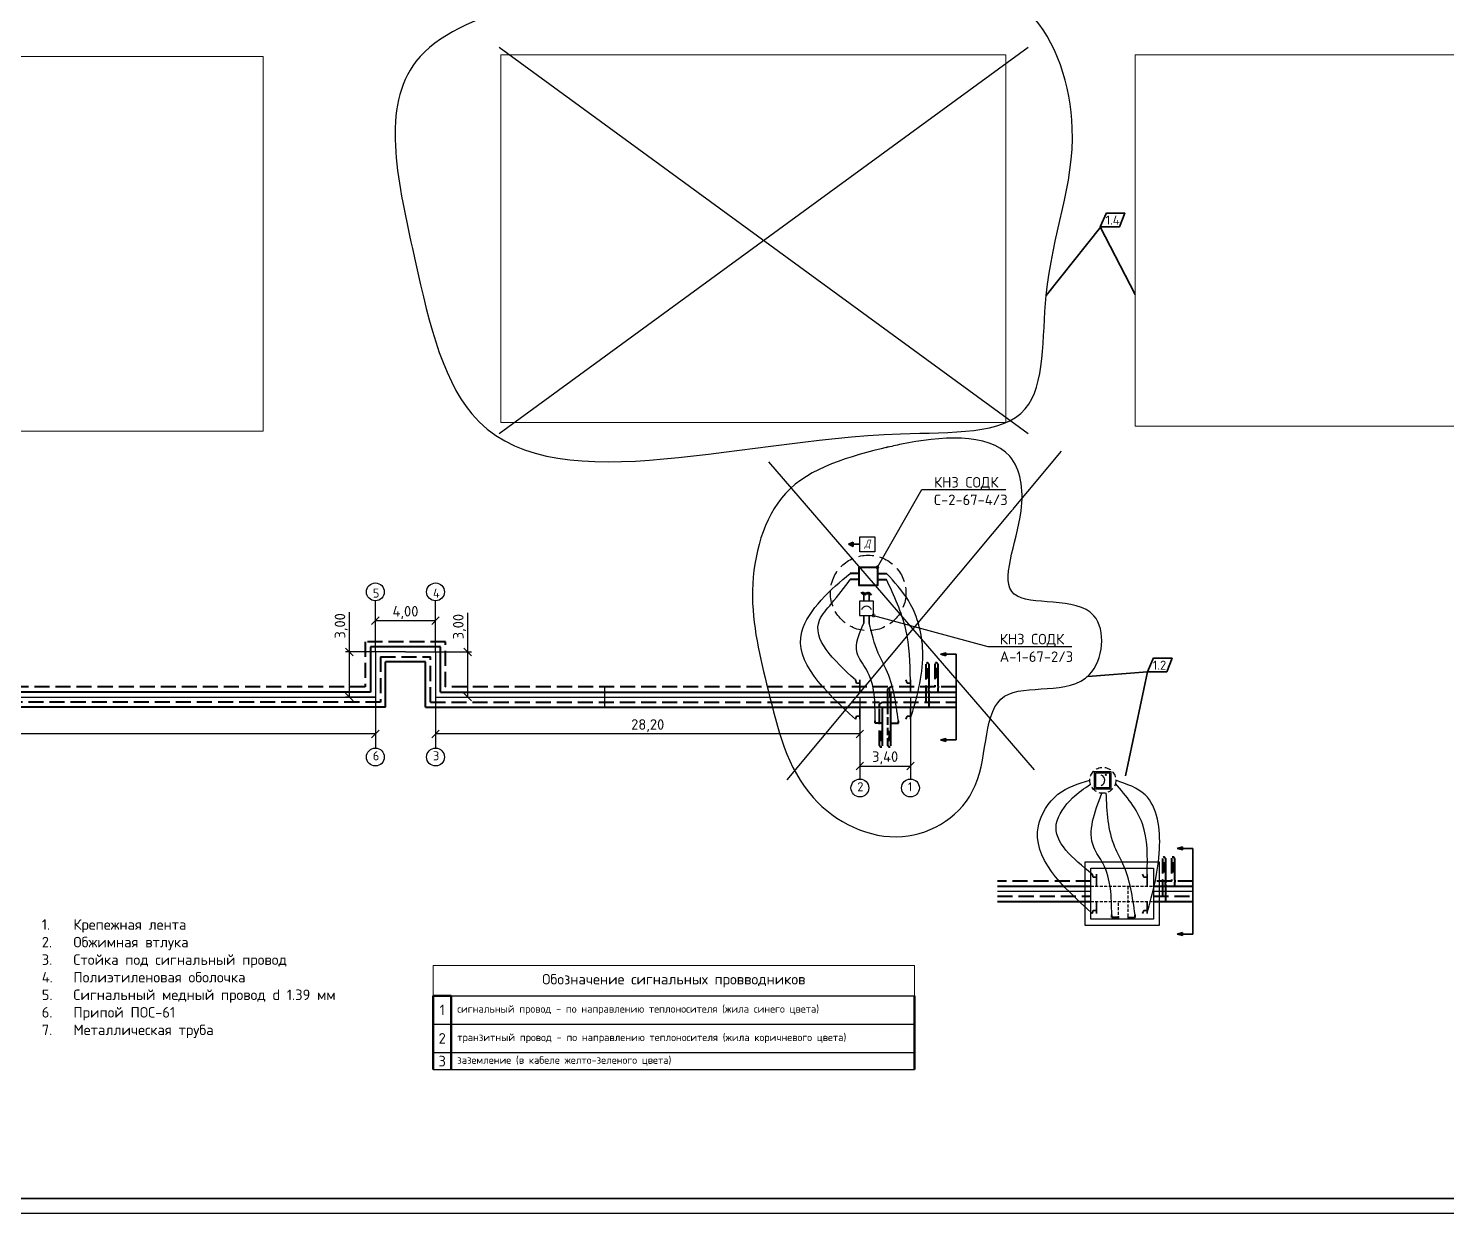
# Model space of a CAD drawing. Header units: millimetres. Extents: x -112426 to 6776, y 1218 to 38707.
# Drawn here: x 3558.2 to 4029.8, y 2272.5 to 2666.4 of the extents above; entities that cross this region are included whole.
import ezdxf
from ezdxf import colors
from ezdxf.entities.mleader import LeaderData, LeaderLine
from ezdxf.math import Vec2, Vec3

# ---------------------------------------------------------------- set-up
doc = ezdxf.new("R2010")
doc.units = ezdxf.units.MM
for name, pattern in [('DASHED', [7, 5, -2, 0]), ('gost5', [7, 5, -2, 0]), ('JIS_02_2.0', [3, 2, -1])]:
    doc.linetypes.add(name, pattern=pattern)
for name, color, linetype, lineweight in [('Размер 3.5', 250, 'Continuous', 35), ('Размерный', 4, 'Continuous', 30), ('Таблица', 250, 'Continuous', 30), ('Тонкие', 5, 'Continuous', 30)]:
    doc.layers.add(name, color=color, linetype=linetype, lineweight=lineweight)
doc.styles.add('-ISOCPEUR-', font='isocpeur.ttf')
doc.styles.add('GOST', font='gost.shx', dxfattribs={"oblique": 15})
doc.dimstyles.new('М 1 к 200', dxfattribs={"dimtxt": 3.5, "dimasz": 2.5, "dimexe": 1.25, "dimexo": 0, "dimtad": 1, "dimlfac": 0.2, "dimrnd": 0.1, "dimzin": 1, "dimtxsty": 'GOST', "dimblk": 'OBLIQUE', "dimcen": 2.5, "dimclrd": 256, "dimclre": 256, "dimclrt": 256, "dimadec": 0, "dimazin": 2, "dimtfac": 1, "dimtmove": 0, "dimatfit": 3, "dimldrblk": 'NONE', "dimfxl": 1.25, "dimlwd": -1, "dimlwe": -1, "dimarcsym": 0})
picture_1 = doc.add_image_def('image1.jpg', size_in_pixel=(3077, 2176))
picture_2 = doc.add_image_def('image3.jpg', size_in_pixel=(2133, 1553))

# ---------------------------------------------------------------- blocks, each defined once
blk = doc.blocks.new('*T31')
at = {"layer": 'Defpoints', "color": 8, "linetype": 'ByBlock', "lineweight": 0, "transparency": 16777216}
for p, q in [((0, 0), (160, 0)), ((0, 0), (0, -10)), ((160, 0), (160, -10))]:
    blk.add_line(p, q, dxfattribs=at)
at = {"layer": 'Таблица', "color": 0, "lineweight": 50, "transparency": 16777216}
for p, q in [((0, -10), (6, -10)), ((0, -10), (0, -34.57)), ((6, -10), (6, -34.57)), ((160, -10), (160, -34.57))]:
    blk.add_line(p, q, dxfattribs=at)
at = {"layer": 'Таблица', "lineweight": 30, "transparency": 16777216}
blk.add_line((6, -10), (160, -10), dxfattribs=at)
at = {"layer": 'Таблица', "color": 0, "lineweight": 30, "transparency": 16777216}
for p, q in [((0, -19.45), (160, -19.45)), ((0, -28.9), (160, -28.9)), ((0, -34.57), (160, -34.57))]:
    blk.add_line(p, q, dxfattribs=at)
at = {"layer": 'Таблица', "color": 7, "transparency": 16777216, "style": '-ISOCPEUR-'}
for s, insert, char_height, width, attachment_point in [('Обозначение сигнальных провводников', (80, -5), 3.5, 157, 5), ('1', (3, -14.73), 3.5, 5, 5), ('сигнальный провод - по направлению теплоносителя (жила синего цвета)', (8, -14.73), 2.5, 150, 4), ('2', (3, -24.18), 3.5, 5, 5), ('транзитный провод - по направлению теплоносителя (жила коричневого цвета)', (8, -24.18), 2.5, 150, 4), ('3', (3, -31.74), 3.5, 5, 5), ('заземление (в кабеле желто-зеленого цвета)', (8, -31.74), 2.5, 150, 4)]:
    blk.add_mtext(s, dxfattribs=dict(at, insert=insert, char_height=char_height, width=width, attachment_point=attachment_point))
blk = doc.blocks.new('_Oblique')
at = {"color": 0, "linetype": 'ByBlock', "lineweight": -2}
blk.add_line((-0.5, -0.5), (0.5, 0.5), dxfattribs=at)
blk = doc.blocks.new('*D92')
at = {"transparency": 16777216}
for p, q in [((3704.29, 2459.14), (3704.29, 2472.12)), ((3693.59, 2459.14), (3705.54, 2459.14)), ((3704.29, 2444.14), (3704.29, 2459.14)), ((3693.59, 2444.14), (3705.54, 2444.14))]:
    blk.add_line(p, q, dxfattribs=at)
at = {"layer": 'Defpoints', "color": 0, "transparency": 16777216}
for p in [(3693.59, 2459.14), (3704.29, 2459.14), (3693.59, 2444.14)]:
    blk.add_point(p, dxfattribs=at)
at = {"transparency": 16777216, "xscale": 2.5, "yscale": 2.5, "zscale": 2.5}
for p, rotation in [((3704.29, 2459.14), 90), ((3704.29, 2444.14), 270)]:
    blk.add_blockref('_Oblique', p, dxfattribs=dict(at, rotation=rotation))
at = {"transparency": 16777216, "insert": (3701.56, 2467.55), "char_height": 3.5, "attachment_point": 5, "rotation": 90, "style": '-ISOCPEUR-'}
blk.add_mtext('3,00', dxfattribs=at)
blk = doc.blocks.new('_None')
blk = doc.blocks.new('*D93')
at = {"transparency": 16777216}
for p, q in [((3673.59, 2459.14), (3673.59, 2470.76)), ((3693.59, 2469.51), (3673.59, 2469.51)), ((3693.59, 2459.14), (3693.59, 2470.76))]:
    blk.add_line(p, q, dxfattribs=at)
at = {"layer": 'Defpoints', "color": 0, "transparency": 16777216}
for p in [(3673.59, 2469.51), (3673.59, 2459.14), (3693.59, 2459.14)]:
    blk.add_point(p, dxfattribs=at)
at = {"transparency": 16777216, "xscale": 2.5, "yscale": 2.5, "zscale": 2.5, "rotation": 180}
blk.add_blockref('_Oblique', (3673.59, 2469.51), dxfattribs=at)
at = {"transparency": 16777216, "xscale": 2.5, "yscale": 2.5, "zscale": 2.5}
blk.add_blockref('_Oblique', (3693.59, 2469.51), dxfattribs=at)
at = {"transparency": 16777216, "insert": (3683.59, 2472.24), "char_height": 3.5, "attachment_point": 5, "style": '-ISOCPEUR-'}
blk.add_mtext('4,00', dxfattribs=at)
blk = doc.blocks.new('*D94')
at = {"transparency": 16777216}
for p, q in [((3664.94, 2459.14), (3664.94, 2472.37)), ((3673.59, 2459.14), (3663.69, 2459.14)), ((3664.94, 2444.14), (3664.94, 2459.14)), ((3673.59, 2444.14), (3663.69, 2444.14))]:
    blk.add_line(p, q, dxfattribs=at)
at = {"layer": 'Defpoints', "color": 0, "transparency": 16777216}
for p in [(3673.59, 2459.14), (3664.94, 2444.14), (3673.59, 2444.14)]:
    blk.add_point(p, dxfattribs=at)
at = {"transparency": 16777216, "xscale": 2.5, "yscale": 2.5, "zscale": 2.5}
for p, rotation in [((3664.94, 2459.14), 90), ((3664.94, 2444.14), 270)]:
    blk.add_blockref('_Oblique', p, dxfattribs=dict(at, rotation=rotation))
at = {"transparency": 16777216, "insert": (3662.22, 2467.8), "char_height": 3.5, "attachment_point": 5, "rotation": 90, "style": '-ISOCPEUR-'}
blk.add_mtext('3,00', dxfattribs=at)
blk = doc.blocks.new('*D98')
at = {"transparency": 16777216}
for p, q in [((3693.59, 2444.14), (3693.59, 2430.64)), ((3834.68, 2444.14), (3834.68, 2430.64)), ((3834.68, 2431.89), (3693.59, 2431.89))]:
    blk.add_line(p, q, dxfattribs=at)
at = {"layer": 'Defpoints', "color": 0, "transparency": 16777216}
for p in [(3693.59, 2444.14), (3834.68, 2444.14), (3693.59, 2431.89)]:
    blk.add_point(p, dxfattribs=at)
at = {"transparency": 16777216, "xscale": 2.5, "yscale": 2.5, "zscale": 2.5, "rotation": 180}
blk.add_blockref('_Oblique', (3693.59, 2431.89), dxfattribs=at)
at = {"transparency": 16777216, "xscale": 2.5, "yscale": 2.5, "zscale": 2.5}
blk.add_blockref('_Oblique', (3834.68, 2431.89), dxfattribs=at)
at = {"transparency": 16777216, "insert": (3764.13, 2434.62), "char_height": 3.5, "attachment_point": 5, "style": '-ISOCPEUR-'}
blk.add_mtext('28,20', dxfattribs=at)
blk = doc.blocks.new('*D99')
at = {"transparency": 16777216}
for p, q in [((3355.09, 2444.14), (3355.09, 2430.64)), ((3673.59, 2444.14), (3673.59, 2430.64)), ((3673.59, 2431.89), (3355.09, 2431.89))]:
    blk.add_line(p, q, dxfattribs=at)
at = {"layer": 'Defpoints', "color": 0, "transparency": 16777216}
for p in [(3355.09, 2444.14), (3673.59, 2444.14), (3355.09, 2431.89)]:
    blk.add_point(p, dxfattribs=at)
at = {"transparency": 16777216, "xscale": 2.5, "yscale": 2.5, "zscale": 2.5, "rotation": 180}
blk.add_blockref('_Oblique', (3355.09, 2431.89), dxfattribs=at)
at = {"transparency": 16777216, "xscale": 2.5, "yscale": 2.5, "zscale": 2.5}
blk.add_blockref('_Oblique', (3673.59, 2431.89), dxfattribs=at)
at = {"transparency": 16777216, "insert": (3514.34, 2434.62), "char_height": 3.5, "attachment_point": 5, "style": '-ISOCPEUR-'}
blk.add_mtext('63,70', dxfattribs=at)
blk = doc.blocks.new('_DotSmall')
at = {"color": 0, "linetype": 'ByBlock', "const_width": 0.5}
blk.add_lwpolyline([(-0.0625, 0, 1), (0.0625, 0, 1)], format="xyb", close=True, dxfattribs=at)
blk = doc.blocks.new('*D152')
at = {"transparency": 16777216}
for p, q in [((3834.68, 2435.65), (3834.68, 2419.96)), ((3851.49, 2435.65), (3851.49, 2419.96)), ((3834.68, 2421.21), (3851.49, 2421.21))]:
    blk.add_line(p, q, dxfattribs=at)
at = {"layer": 'Defpoints', "color": 0, "transparency": 16777216}
for p in [(3834.68, 2435.65), (3851.49, 2435.65), (3851.49, 2421.21)]:
    blk.add_point(p, dxfattribs=at)
at = {"transparency": 16777216, "xscale": 2.5, "yscale": 2.5, "zscale": 2.5, "rotation": 180}
blk.add_blockref('_Oblique', (3834.68, 2421.21), dxfattribs=at)
at = {"transparency": 16777216, "xscale": 2.5, "yscale": 2.5, "zscale": 2.5}
blk.add_blockref('_Oblique', (3851.49, 2421.21), dxfattribs=at)
at = {"transparency": 16777216, "insert": (3843.08, 2423.93), "char_height": 3.5, "attachment_point": 5, "style": '-ISOCPEUR-'}
blk.add_mtext('3,40', dxfattribs=at)

msp = doc.modelspace()

# ---------------------------------------------------------------- hatches: boundary and pattern name
at = {"lineweight": 35}
h = msp.add_hatch(color=256, dxfattribs=at)
h.dxf.hatch_style = 1
h.paths.add_polyline_path([(3863.201, 2457.886), (3863.201, 2458.886), (3861.465, 2458.386)])
h = msp.add_hatch(color=256)
h.dxf.hatch_style = 1
h.paths.add_polyline_path([(3857.086, 2452.05), (3856.586, 2450.55), (3857.586, 2450.55)])
h.paths.add_polyline_path([(3857.086, 2452.05), (3857.586, 2453.55), (3856.586, 2453.55)])
h = msp.add_hatch(color=256)
h.dxf.hatch_style = 1
h.paths.add_polyline_path([(3860.086, 2452.102), (3859.586, 2450.602), (3860.586, 2450.602)])
h.paths.add_polyline_path([(3860.086, 2452.102), (3860.586, 2453.602), (3859.586, 2453.602)])
h = msp.add_hatch(color=256)
h.dxf.hatch_style = 1
h.paths.add_polyline_path([(3841.711, 2431.195), (3842.211, 2432.695), (3841.211, 2432.695)])
h.paths.add_polyline_path([(3841.711, 2431.195), (3841.211, 2429.695), (3842.211, 2429.695)])
h = msp.add_hatch(color=256)
h.dxf.hatch_style = 1
h.paths.add_polyline_path([(3844.514, 2431.195), (3845.014, 2432.695), (3844.014, 2432.695)])
h.paths.add_polyline_path([(3844.514, 2431.195), (3844.014, 2429.695), (3845.014, 2429.695)])
h = msp.add_hatch(color=256, dxfattribs=at)
h.dxf.hatch_style = 1
h.paths.add_polyline_path([(3863.201, 2429.4), (3863.201, 2430.4), (3861.465, 2429.9)])
h = msp.add_hatch(color=256)
h.dxf.hatch_style = 1
h.paths.add_polyline_path([(3916.668, 2418.312, 1), (3916.274, 2418.312, 1)])
h = msp.add_hatch(color=256, dxfattribs=at)
h.dxf.hatch_style = 1
h.paths.add_polyline_path([(3941.891, 2393.336), (3941.891, 2394.336), (3940.155, 2393.836)])
h = msp.add_hatch(color=256)
h.dxf.hatch_style = 1
h.paths.add_polyline_path([(3935.775, 2387.5), (3935.275, 2386), (3936.275, 2386)])
h.paths.add_polyline_path([(3935.775, 2387.5), (3936.275, 2389), (3935.275, 2389)])
h = msp.add_hatch(color=256)
h.dxf.hatch_style = 1
h.paths.add_polyline_path([(3938.775, 2387.552), (3938.275, 2386.052), (3939.275, 2386.052)])
h.paths.add_polyline_path([(3938.775, 2387.552), (3939.275, 2389.052), (3938.275, 2389.052)])
h = msp.add_hatch(color=256, dxfattribs=at)
h.dxf.hatch_style = 1
h.paths.add_polyline_path([(3941.891, 2364.85), (3941.891, 2365.85), (3940.155, 2365.35)])
at = {"layer": 'Размер 3.5'}
h = msp.add_hatch(color=4, dxfattribs=at)
h.dxf.hatch_style = 1
h.paths.add_polyline_path([(3830.917, 2494.909), (3832.411, 2494.161), (3832.411, 2494.909), (3832.411, 2495.656)])

# ---------------------------------------------------------------- linework, layer by layer
at = {"lineweight": 30}
for p, q in [((3714.711, 2531.701), (3890.681, 2660.173)), ((3714.711, 2660.173), (3890.681, 2531.701))]:
    msp.add_line(p, q, dxfattribs=at)
at = {"color": 18, "lineweight": 35, "true_color": 0x000000}
for p, q in [((3914.741, 2600.437), (3896.623, 2577.557)), ((3914.592, 2600.437), (3926.197, 2577.923)), ((3930.3, 2452.515), (3910.424, 2450.999)), ((3930.3, 2452.515), (3922.953, 2417.945))]:
    msp.add_line(p, q, dxfattribs=at)
at = {"lineweight": 40}
for p, q in [((3834.485, 2485.256), (3831.485, 2485.256)), ((3834.485, 2483.256), (3831.485, 2483.256)), ((3840.485, 2483.256), (3843.485, 2483.256))]:
    msp.add_line(p, q, dxfattribs=at)
for p, q in [((3673.586, 2459.143), (3673.586, 2476.12)), ((3693.586, 2459.143), (3693.586, 2476.12)), ((3683.586, 2459.143), (3673.586, 2459.143)), ((3673.586, 2459.143), (3673.586, 2444.143)), ((3683.586, 2459.143), (3693.586, 2459.143)), ((3693.586, 2459.143), (3693.586, 2444.143)), ((3866.729, 2432.419), (3866.729, 2452.816)), ((3749.83, 2444.143), (3749.83, 2447.493)), ((3355.086, 2444.143), (3673.586, 2444.143)), ((3673.586, 2444.143), (3673.586, 2427.166)), ((3693.586, 2444.143), (3866.729, 2444.143)), ((3693.586, 2444.143), (3693.586, 2427.166)), ((3749.83, 2440.793), (3749.83, 2444.143)), ((3834.681, 2444.143), (3834.681, 2427.166)), ((3844.488, 2447.13), (3844.488, 2444.125)), ((3851.488, 2444.143), (3851.488, 2427.166)), ((3834.681, 2419.958), (3834.681, 2416.894)), ((3851.488, 2419.958), (3851.488, 2416.894)), ((3945.419, 2367.869), (3945.419, 2388.266)), ((3880.471, 2379.593), (3911.443, 2379.593)), ((3932.318, 2379.593), (3945.419, 2379.593))]:
    msp.add_line(p, q)
at = {"color": 1, "linetype": 'DASHED', "lineweight": 40}
for p, q in [((3670.236, 2462.493), (3670.236, 2447.493)), ((3696.936, 2462.493), (3670.236, 2462.493)), ((3696.936, 2447.493), (3696.936, 2462.493)), ((3859.586, 2455.073), (3859.586, 2447.493)), ((3670.236, 2447.493), (3358.436, 2447.493)), ((3843.961, 2447.493), (3696.936, 2447.493)), ((3844.014, 2446.803), (3845.014, 2447.493)), ((3866.729, 2447.493), (3845.014, 2447.493)), ((3844.014, 2446.138), (3844.014, 2446.803)), ((3938.275, 2390.523), (3938.275, 2382.943)), ((3911.443, 2382.943), (3880.471, 2382.943)), ((3945.419, 2382.943), (3932.318, 2382.943))]:
    msp.add_line(p, q, dxfattribs=at)
at = {"color": 1, "linetype": 'ByBlock', "lineweight": 40}
for p, q in [((3671.911, 2460.818), (3671.911, 2445.818)), ((3695.261, 2460.818), (3671.911, 2460.818)), ((3695.261, 2445.818), (3695.261, 2460.818)), ((3860.586, 2455.073), (3860.586, 2447.813)), ((3671.911, 2445.818), (3356.761, 2445.818)), ((3695.261, 2445.818), (3866.729, 2445.818)), ((3845.014, 2442.788), (3845.014, 2445.818)), ((3860.586, 2447.174), (3860.586, 2445.818)), ((3845.014, 2441.113), (3845.014, 2442.149)), ((3845.014, 2428.002), (3845.014, 2440.474)), ((3845.014, 2435.432), (3847.493, 2435.432)), ((3847.493, 2435.432), (3847.493, 2436.279)), ((3939.275, 2390.523), (3939.275, 2383.263)), ((3939.275, 2382.623), (3939.275, 2381.268)), ((3880.471, 2381.268), (3911.443, 2381.268)), ((3932.318, 2381.268), (3945.419, 2381.268)), ((3923.704, 2370.881), (3926.183, 2370.881)), ((3926.183, 2370.881), (3926.183, 2371.729))]:
    msp.add_line(p, q, dxfattribs=at)
at = {"color": 5, "linetype": 'DASHED', "lineweight": 40}
for p, q in [((3675.261, 2457.468), (3691.911, 2457.468)), ((3675.261, 2457.468), (3675.261, 2442.468)), ((3691.911, 2442.468), (3691.911, 2457.468)), ((3856.586, 2455.021), (3856.586, 2447.813)), ((3856.586, 2447.174), (3856.586, 2446.138)), ((3856.586, 2445.499), (3856.586, 2442.468)), ((3675.261, 2442.468), (3353.411, 2442.468)), ((3691.911, 2442.468), (3841.157, 2442.468)), ((3841.211, 2441.778), (3842.211, 2442.468)), ((3841.211, 2441.113), (3841.211, 2441.778)), ((3841.211, 2441.113), (3841.211, 2441.778)), ((3841.211, 2428.079), (3841.211, 2440.474)), ((3842.211, 2442.468), (3866.729, 2442.468)), ((3935.275, 2390.47), (3935.275, 2383.263)), ((3935.275, 2382.623), (3935.275, 2381.588)), ((3880.471, 2377.918), (3911.443, 2377.918)), ((3932.318, 2377.918), (3945.419, 2377.918)), ((3935.275, 2380.948), (3935.275, 2377.918))]:
    msp.add_line(p, q, dxfattribs=at)
at = {"lineweight": 35}
for p, q in [((3861.465, 2458.386), (3863.201, 2458.886)), ((3861.465, 2458.386), (3863.201, 2457.886)), ((3863.201, 2458.886), (3863.201, 2457.886)), ((3866.729, 2458.386), (3863.201, 2458.386)), ((3866.729, 2458.386), (3866.729, 2429.9)), ((3857.586, 2453.55), (3856.586, 2453.55)), ((3857.586, 2450.55), (3856.586, 2453.55)), ((3856.586, 2450.55), (3857.586, 2453.55)), ((3860.586, 2453.602), (3859.586, 2453.602)), ((3860.586, 2450.602), (3859.586, 2453.602)), ((3859.586, 2450.602), (3860.586, 2453.602)), ((3833.564, 2448.81), (3833.194, 2449.821)), ((3834.698, 2448.81), (3833.564, 2448.81)), ((3834.698, 2445.818), (3834.698, 2449.821)), ((3850.355, 2448.81), (3849.984, 2449.821)), ((3851.488, 2448.81), (3850.355, 2448.81)), ((3851.488, 2445.818), (3851.488, 2449.821)), ((3857.586, 2450.55), (3856.586, 2450.55)), ((3860.586, 2450.602), (3859.586, 2450.602)), ((3834.698, 2440.793), (3834.698, 2436.79)), ((3851.488, 2440.793), (3851.488, 2436.79)), ((3833.564, 2437.802), (3833.194, 2436.79)), ((3834.698, 2437.802), (3833.564, 2437.802)), ((3850.355, 2437.802), (3849.984, 2436.79)), ((3851.488, 2437.802), (3850.355, 2437.802)), ((3841.211, 2432.695), (3842.211, 2432.695)), ((3841.211, 2432.695), (3842.211, 2429.695)), ((3842.211, 2432.695), (3841.211, 2429.695)), ((3841.211, 2429.695), (3842.211, 2429.695)), ((3844.014, 2432.695), (3845.014, 2432.695)), ((3844.014, 2432.695), (3845.014, 2429.695)), ((3845.014, 2432.695), (3844.014, 2429.695)), ((3844.014, 2429.695), (3845.014, 2429.695)), ((3861.465, 2429.9), (3863.201, 2430.4)), ((3861.465, 2429.9), (3863.201, 2429.4)), ((3863.201, 2430.4), (3863.201, 2429.4)), ((3866.729, 2429.9), (3863.201, 2429.9)), ((3940.155, 2393.836), (3941.891, 2394.336)), ((3940.155, 2393.836), (3941.891, 2393.336)), ((3941.891, 2394.336), (3941.891, 2393.336)), ((3945.419, 2393.836), (3941.891, 2393.836)), ((3945.419, 2393.836), (3945.419, 2365.35)), ((3936.275, 2389), (3935.275, 2389)), ((3936.275, 2386), (3935.275, 2389)), ((3935.275, 2386), (3936.275, 2389)), ((3939.275, 2389.052), (3938.275, 2389.052)), ((3939.275, 2386.052), (3938.275, 2389.052)), ((3938.275, 2386.052), (3939.275, 2389.052)), ((3912.254, 2384.259), (3911.884, 2385.271)), ((3913.387, 2384.259), (3912.254, 2384.259)), ((3913.387, 2381.268), (3913.387, 2385.271)), ((3929.044, 2384.259), (3928.674, 2385.271)), ((3930.178, 2384.259), (3929.044, 2384.259)), ((3930.178, 2381.268), (3930.178, 2385.271)), ((3936.275, 2386), (3935.275, 2386)), ((3939.275, 2386.052), (3938.275, 2386.052)), ((3912.254, 2373.252), (3911.884, 2372.24)), ((3913.387, 2373.252), (3912.254, 2373.252)), ((3913.387, 2376.243), (3913.387, 2372.24)), ((3929.044, 2373.252), (3928.674, 2372.24)), ((3930.178, 2373.252), (3929.044, 2373.252)), ((3930.178, 2376.243), (3930.178, 2372.24)), ((3940.155, 2365.35), (3941.891, 2365.85)), ((3940.155, 2365.35), (3941.891, 2364.85)), ((3941.891, 2365.85), (3941.891, 2364.85)), ((3945.419, 2365.35), (3941.891, 2365.35))]:
    msp.add_line(p, q, dxfattribs=at)
at = {"color": 5, "linetype": 'ByBlock', "lineweight": 40}
for p, q in [((3690.236, 2455.793), (3676.936, 2455.793)), ((3676.936, 2440.793), (3676.936, 2455.793)), ((3690.236, 2440.793), (3690.236, 2455.793)), ((3857.586, 2455.021), (3857.586, 2447.813)), ((3857.586, 2446.138), (3857.586, 2447.174)), ((3857.586, 2445.499), (3857.586, 2442.788)), ((3676.936, 2440.793), (3351.736, 2440.793)), ((3690.236, 2440.793), (3866.729, 2440.793)), ((3842.211, 2428.155), (3842.211, 2440.793)), ((3857.586, 2442.149), (3857.586, 2440.793)), ((3839.732, 2435.432), (3839.732, 2436.279)), ((3842.211, 2435.432), (3839.732, 2435.432)), ((3936.275, 2390.47), (3936.275, 2383.263)), ((3936.275, 2381.588), (3936.275, 2382.623)), ((3936.275, 2380.948), (3936.275, 2378.238)), ((3936.275, 2377.598), (3936.275, 2376.243)), ((3880.471, 2376.243), (3911.443, 2376.243)), ((3932.318, 2376.243), (3945.419, 2376.243)), ((3918.421, 2370.881), (3918.421, 2371.729)), ((3920.9, 2370.881), (3918.421, 2370.881))]:
    msp.add_line(p, q, dxfattribs=at)
at = {"color": 1, "linetype": 'DASHED', "lineweight": 40, "ltscale": 0.5}
for p, q in [((3844.014, 2442.788), (3844.014, 2445.499)), ((3844.014, 2441.113), (3844.014, 2442.149)), ((3844.014, 2427.925), (3844.014, 2440.474))]:
    msp.add_line(p, q, dxfattribs=at)
at = {"linetype": 'JIS_02_2.0', "lineweight": 30, "ltscale": 0.5}
for p, q in [((3911.443, 2381.268), (3932.318, 2381.268)), ((3923.731, 2381.212), (3923.731, 2370.274)), ((3911.443, 2376.243), (3932.318, 2376.243)), ((3920.677, 2370.274), (3920.677, 2376.187))]:
    msp.add_line(p, q, dxfattribs=at)
msp.add_lwpolyline([(3086.434, 2692.459), (4275.434, 2692.459), (4275.434, 2272.459), (3086.434, 2272.459)], close=True)
at = {"const_width": 0.5}
msp.add_lwpolyline([(3106.434, 2687.459), (4270.434, 2687.459), (4270.434, 2277.459), (3106.434, 2277.459)], close=True, dxfattribs=at)
at = {"color": 18, "lineweight": 35, "true_color": 0x000000}
for points in [[(3916.633, 2605.006), (3922.756, 2604.979), (3921.019, 2600.451), (3914.592, 2600.437), (3916.633, 2605.047)], [(3932.341, 2457.084), (3938.464, 2457.057), (3936.727, 2452.529), (3930.3, 2452.515), (3932.341, 2457.125)]]:
    msp.add_lwpolyline(points, dxfattribs=at)
at = {"lineweight": 30}
for points in [[(3934.318, 2389.249), (3909.443, 2389.249), (3909.443, 2368.274), (3934.318, 2368.274)], [(3911.443, 2387.249), (3932.318, 2387.249), (3932.318, 2370.274), (3911.443, 2370.274)]]:
    msp.add_lwpolyline(points, close=True, dxfattribs=at)
for centre, radius in [((3673.586, 2479.085), 2.965), ((3693.586, 2479.085), 2.965), ((3673.586, 2424.201), 2.965), ((3693.586, 2424.201), 2.965), ((3834.681, 2413.928), 2.965), ((3851.488, 2413.928), 2.965), ((3916.471, 2418.312), 0.197)]:
    msp.add_circle(centre, radius)
at = {"linetype": 'JIS_02_2.0', "lineweight": 30}
msp.add_circle((3915.436, 2416.47), 4.316, dxfattribs=at)
at = {"linetype": 'gost5', "lineweight": 40, "ltscale": 0.2}
for centre, start, end in [((3857.086, 2454.964), 6.46273, 173.53727), ((3860.086, 2455.016), 6.46273, 173.53727), ((3841.711, 2428.075), 186.46273, 353.53727), ((3844.514, 2428.059), 186.46273, 353.53727), ((3935.775, 2390.414), 6.46273, 173.53727), ((3938.775, 2390.466), 6.46273, 173.53727)]:
    msp.add_arc(centre, 0.503, start, end, dxfattribs=at)
at = {"color": 5, "linetype": 'DASHED', "lineweight": 40}
for centre, start, end in [((3856.515, 2447.493), 282.4748, 77.5252), ((3856.515, 2445.818), 282.4748, 77.5252), ((3841.282, 2440.793), 102.4748, 257.5252), ((3935.205, 2382.943), 282.4748, 77.5252), ((3935.205, 2381.268), 282.4748, 77.5252)]:
    msp.add_arc(centre, 0.327, start, end, dxfattribs=at)
at = {"color": 5, "linetype": 'ByBlock', "lineweight": 40}
for centre in [(3857.515, 2447.493), (3857.515, 2445.818), (3857.515, 2442.468), (3936.205, 2382.943), (3936.205, 2381.268), (3936.205, 2377.918)]:
    msp.add_arc(centre, 0.327, 282.4748, 77.5252, dxfattribs=at)
at = {"color": 1, "linetype": 'ByBlock', "lineweight": 40}
for centre, start, end in [((3860.515, 2447.493), 282.4748, 77.5252), ((3845.085, 2442.468), 102.4748, 257.5252), ((3845.085, 2440.793), 102.4748, 257.5252), ((3939.205, 2382.943), 282.4748, 77.5252)]:
    msp.add_arc(centre, 0.327, start, end, dxfattribs=at)
at = {"color": 1, "linetype": 'DASHED', "lineweight": 40}
msp.add_arc((3844.085, 2445.818), 0.327, 102.4748, 257.5252, dxfattribs=at)
at = {"color": 1, "linetype": 'DASHED', "lineweight": 40, "ltscale": 0.5}
for centre in [(3844.085, 2442.468), (3844.085, 2440.793)]:
    msp.add_arc(centre, 0.327, 102.4748, 257.5252, dxfattribs=at)
at = {"layer": 'Размер 3.5'}
for p, q in [((3832.411, 2495.656), (3830.917, 2494.909)), ((3832.411, 2494.161), (3830.917, 2494.909)), ((3832.411, 2494.909), (3832.411, 2495.656)), ((3834.652, 2494.909), (3832.411, 2494.909)), ((3832.411, 2494.909), (3832.411, 2494.161)), ((3836.002, 2478.511), (3836.002, 2475.997)), ((3837.747, 2478.511), (3837.747, 2475.997)), ((3836.002, 2471.255), (3836.002, 2468.74)), ((3837.747, 2471.255), (3837.747, 2468.74))]:
    msp.add_line(p, q, dxfattribs=at)
at = {"layer": 'Тонкие', "color": 18, "true_color": 0x000000}
for points in [[(3839.672, 2492.399), (3834.652, 2492.399), (3834.652, 2497.418), (3839.672, 2497.418)], [(3839.246, 2471.255), (3839.246, 2475.997), (3834.503, 2475.997), (3834.503, 2471.255)], [(3912.597, 2413.631), (3918.275, 2413.631), (3918.275, 2419.31), (3912.597, 2419.31)], [(3913.064, 2414.099), (3917.807, 2414.099), (3917.807, 2418.842), (3913.064, 2418.842)]]:
    msp.add_lwpolyline(points, close=True, dxfattribs=at)
at = {"layer": 'Тонкие', "color": 18, "lineweight": 100, "true_color": 0x000000}
for points in [[(3835.256, 2478.483), (3835.428, 2478.626), (3835.629, 2478.655), (3835.83, 2478.626), (3836.002, 2478.511), (3836.346, 2478.339), (3836.547, 2478.397), (3836.719, 2478.511)], [(3837.001, 2478.483), (3837.174, 2478.626), (3837.374, 2478.655), (3837.575, 2478.626), (3837.747, 2478.511), (3838.091, 2478.339), (3838.292, 2478.397), (3838.464, 2478.511)]]:
    msp.add_lwpolyline(points, dxfattribs=at)
at = {"layer": 'Тонкие', "linetype": 'DASHED'}
msp.add_circle((3837.432, 2478.743), 12.553, dxfattribs=at)
at = {"layer": 'Тонкие', "color": 18, "true_color": 0x000000}
for centre, start, end in [((3836.874, 2472.539), 18.5159, 161.4841), ((3914.348, 2416.47), 288.5159, 71.4841)]:
    msp.add_arc(centre, 1.786, start, end, dxfattribs=at)
at = {"layer": 'Тонкие'}
for points in [[(3833.194, 2436.79), (3815.358, 2465.836), (3821.848, 2476.389), (3831.485, 2485.256)], [(3851.488, 2436.79), (3855.611, 2458.149), (3850.844, 2476.185), (3843.485, 2485.256)], [(3833.194, 2449.821), (3821.3, 2469.727), (3825.204, 2475.185), (3831.485, 2483.256)], [(3851.488, 2449.821), (3849.955, 2466.553), (3843.485, 2483.256)], [(3839.732, 2436.279), (3836.84, 2453.312), (3833.783, 2458.77), (3836.002, 2468.74)], [(3847.493, 2436.279), (3843.45, 2453.312), (3840.806, 2458.77), (3837.747, 2468.74)], [(3911.884, 2372.24), (3894.048, 2401.285), (3900.537, 2411.839), (3911.119, 2416.47)], [(3911.884, 2385.271), (3899.989, 2401.875), (3905.403, 2410.634), (3911.33, 2415.14)], [(3930.178, 2385.271), (3928.645, 2402.003), (3919.625, 2415.43)], [(3930.178, 2372.24), (3934.3, 2393.599), (3929.533, 2411.635), (3919.752, 2416.47)], [(3918.421, 2371.729), (3915.53, 2388.762), (3912.472, 2394.22), (3915.174, 2412.162)], [(3926.183, 2371.729), (3922.14, 2388.762), (3919.496, 2394.22), (3916.607, 2412.316)]]:
    msp.add_spline(points, degree=3, dxfattribs=at)

# ---------------------------------------------------------------- block references
msp.add_blockref('*T31', (3692.807, 2354.887))

# ---------------------------------------------------------------- texts
at = {"char_height": 3, "style": '-ISOCPEUR-'}
for s, insert, attachment_point in [('5', (3672.727, 2477.18), 7), ('4', (3692.727, 2477.18), 7), ('6', (3672.727, 2426.107), 1), ('3', (3692.727, 2426.107), 1), ('2', (3833.823, 2415.834), 1), ('1', (3850.63, 2415.834), 1)]:
    msp.add_mtext_dynamic_manual_height_columns(s, width=6.35969, gutter_width=12.5, heights=[0], dxfattribs=dict(at, insert=insert, attachment_point=attachment_point))
at = {"layer": 'Размер 3.5', "insert": (3562.664, 2370.282), "char_height": 3.5, "width": 101.54442, "attachment_point": 1, "style": '-ISOCPEUR-'}
msp.add_mtext('\\A1;\\pi-10.5,l10.5,t10.5;{\\C7;1.^IКрепежная лента\\P2.^IОбжимная втлука\\H1.83333x; \\H0.54545x;\\P3.^IСтойка под сигнальный провод\\H1.55556x; \\H0.64286x;\\P4.^IПолиэтиленовая оболочка\\H1.64815x; \\H0.60674x;\\P5.^IСигнальный медный провод d 1.39 мм\\H1.61728x; \\H0.61832x;\\P6.^IПрипой ПОС-61\\H1.62757x; \\H0.61441x;\\P7.^IМеталлическая труба\\H1.62414x; }', dxfattribs=at)
at = {"layer": 'Размерный', "color": 0, "style": '-ISOCPEUR-'}
for s, p in [('1.4', (3916.386, 2601.159)), ('1.2', (3932.094, 2453.237))]:
    msp.add_text(s, height=3, dxfattribs=at).set_placement(p)
at = {"layer": 'Таблица', "insert": (3837.162, 2494.909), "char_height": 2.61476, "attachment_point": 5, "style": 'GOST'}
msp.add_mtext_dynamic_manual_height_columns('{\\C256;\\c0;Д}', width=5.01913, gutter_width=13.074, heights=[0], dxfattribs=at)

# ---------------------------------------------------------------- dimensions: what is measured, and where the dimension line sits
for base, p1, p2, picture, middle in [((3664.943, 2444.143), (3673.586, 2459.143), (3673.586, 2444.143), '*D94', (3664.943, 2467.804)), ((3704.286, 2459.143), (3693.586, 2444.143), (3693.586, 2459.143), '*D92', (3704.286, 2467.554))]:
    dim = msp.add_linear_dim(base=base, p1=p1, p2=p2, angle=90, dimstyle='М 1 к 200', override={"dimtxsty": '-ISOCPEUR-'})
    dim.commit()
    dim.dimension.update_dxf_attribs({"geometry": picture, "text_midpoint": middle, "dimtype": 160})
for base, p1, p2, picture, middle in [((3673.586, 2469.514), (3693.586, 2459.143), (3673.586, 2459.143), '*D93', (3683.586, 2472.239)), ((3355.086, 2431.893), (3673.586, 2444.143), (3355.086, 2444.143), '*D99', (3514.336, 2434.618)), ((3693.586, 2431.893), (3834.681, 2444.143), (3693.586, 2444.143), '*D98', (3764.133, 2434.618))]:
    dim = msp.add_linear_dim(base=base, p1=p1, p2=p2, dimstyle='М 1 к 200', override={"dimtxsty": '-ISOCPEUR-'})
    dim.commit()
    dim.dimension.update_dxf_attribs({"geometry": picture, "text_midpoint": middle})
dim = msp.add_aligned_dim(p1=(3834.681, 2435.655), p2=(3851.488, 2435.655), distance=-14.447, dimstyle='М 1 к 200', override={"dimtxsty": '-ISOCPEUR-'})
dim.commit()
dim.dimension.update_dxf_attribs({"geometry": '*D152', "text_midpoint": (3843.085, 2423.933)})

# ---------------------------------------------------------------- pictures from other files: only their frames are drawn
at = {"lineweight": 0}
image = msp.add_image(picture_1, insert=(3460.172, 2532.52), size_in_units=(176.086, 124.525), dxfattribs=at)
image.dxf.flags = 7
image = msp.add_image(picture_2, insert=(3715.303, 2535.344), size_in_units=(167.946, 122.279), dxfattribs=at)
image.dxf.flags = 7
image = msp.add_image(picture_1, insert=(3926.197, 2534.2), size_in_units=(174.401, 123.334), dxfattribs=at)
image.dxf.flags = 7

# ---------------------------------------------------------------- next in the draw order: leaders
at = {"layer": 'Размер 3.5'}
ml = msp.add_multileader_mtext('Standard', dxfattribs=at)
ml.set_content('КНЗ СОДК\\PС-2-67-4/3', color=256, style='-ISOCPEUR-')
ml.set_leader_properties()
ml.set_arrow_properties(name='DOTSMALL')
ml.build(insert=Vec2(0, 0))
ml.multileader.update_dxf_attribs({"text_left_attachment_type": 6, "text_right_attachment_type": 6, "dogleg_length": 2, "arrow_head_size": 2})
ctx = ml.context
ctx.base_point, ctx.char_height, ctx.arrow_head_size, ctx.plane_origin = Vec3(3857.325, 2513.067), 3.5, 2, Vec3(3896.265, 2503.507)
ctx.left_attachment, ctx.right_attachment = 6, 6
notes = []
notes.append((ctx, [(0, (1, 1, 0), (3855.325, 2513.067), (1, 0), 2, [(0, [(3840.485, 2487.256)], 0, [])])]))
ctx.mtext.insert, ctx.mtext.flow_direction = Vec3(3859.325, 2517.267), 5
ctx.mtext.has_bg_fill, ctx.mtext.bg_color, ctx.mtext.bg_scale_factor, ctx.mtext.bg_transparency, ctx.mtext.use_window_bg_color = 1, -1027028792, 1.5, 0, 1
ml = msp.add_multileader_mtext('Standard', dxfattribs=at)
ml.set_content('КНЗ СОДК\\PА-1-67-2/3', color=256, style='-ISOCPEUR-')
ml.set_leader_properties()
ml.set_arrow_properties(name='DOTSMALL')
ml.build(insert=Vec2(0, 0))
ml.multileader.update_dxf_attribs({"text_left_attachment_type": 6, "text_right_attachment_type": 6, "dogleg_length": 2, "arrow_head_size": 2})
ctx = ml.context
ctx.base_point, ctx.char_height, ctx.arrow_head_size, ctx.plane_origin = Vec3(3879.183, 2460.949), 3.5, 2, Vec3(3895.026, 2487.505)
ctx.left_attachment, ctx.right_attachment = 6, 6
notes.append((ctx, [(0, (1, 1, 0), (3877.183, 2460.949), (1, 0), 2, [(0, [(3839.246, 2471.255)], 0, [])])]))
ctx.mtext.insert, ctx.mtext.flow_direction = Vec3(3881.183, 2465.149), 5
ctx.mtext.has_bg_fill, ctx.mtext.bg_color, ctx.mtext.bg_scale_factor, ctx.mtext.bg_transparency, ctx.mtext.use_window_bg_color = 1, -1027028792, 1.5, 0, 1
for ctx, leaders in notes:
    for number, flags, end, landing, length, lines in leaders:
        leader = LeaderData()
        leader.index, (leader.has_last_leader_line, leader.has_dogleg_vector, leader.attachment_direction) = number, flags
        leader.last_leader_point, leader.dogleg_vector, leader.dogleg_length = Vec3(end), Vec3(landing), length
        for number, points, colour, breaks in lines:
            line = LeaderLine()
            line.index, line.vertices, line.color, line.breaks = number, Vec3.list(points), colors.encode_raw_color(colour), breaks
            leader.lines.append(line)
        ctx.leaders.append(leader)

# ---------------------------------------------------------------- next in the draw order: linework, layer by layer
at = {"lineweight": 30}
for p, q in [((3810.499, 2416.683), (3901.759, 2525.827)), ((3804.317, 2522.297), (3892.633, 2419.919))]:
    msp.add_line(p, q, dxfattribs=at)
at = {"lineweight": 40}
for p, q in [((3840.485, 2487.256), (3840.485, 2481.256)), ((3840.485, 2485.256), (3843.485, 2485.256))]:
    msp.add_line(p, q, dxfattribs=at)
msp.add_lwpolyline([(3834.485, 2487.256), (3840.485, 2487.256), (3840.485, 2481.256), (3834.485, 2481.256)], close=True, dxfattribs=at)
at = {"lineweight": 30}
for points in [[(3780.349, 2679.251), (3719.966, 2673.276), (3687.085, 2655.353), (3685.889, 2593.219), (3705.618, 2538.254), (3848.182, 2531.639), (3889.674, 2539.931), (3896.623, 2577.557), (3905.3, 2633.247), (3890.951, 2671.484), (3816.22, 2679.848), (3779.987, 2679.398), (3771.079, 2679.306)], [(3844.212, 2527.311), (3809.934, 2511.767), (3798.989, 2479.527), (3804.173, 2446.424), (3819.152, 2410.73), (3848.821, 2397.777), (3873.017, 2414.76), (3882.81, 2444.409), (3911.039, 2451.605), (3912.479, 2471.179), (3885.979, 2478.376), (3888.283, 2506.01), (3884.539, 2524.144), (3848.533, 2528.174), (3843.348, 2527.023)]]:
    msp.add_spline(points, degree=3, dxfattribs=at)

doc.saveas('drawing.dxf')
